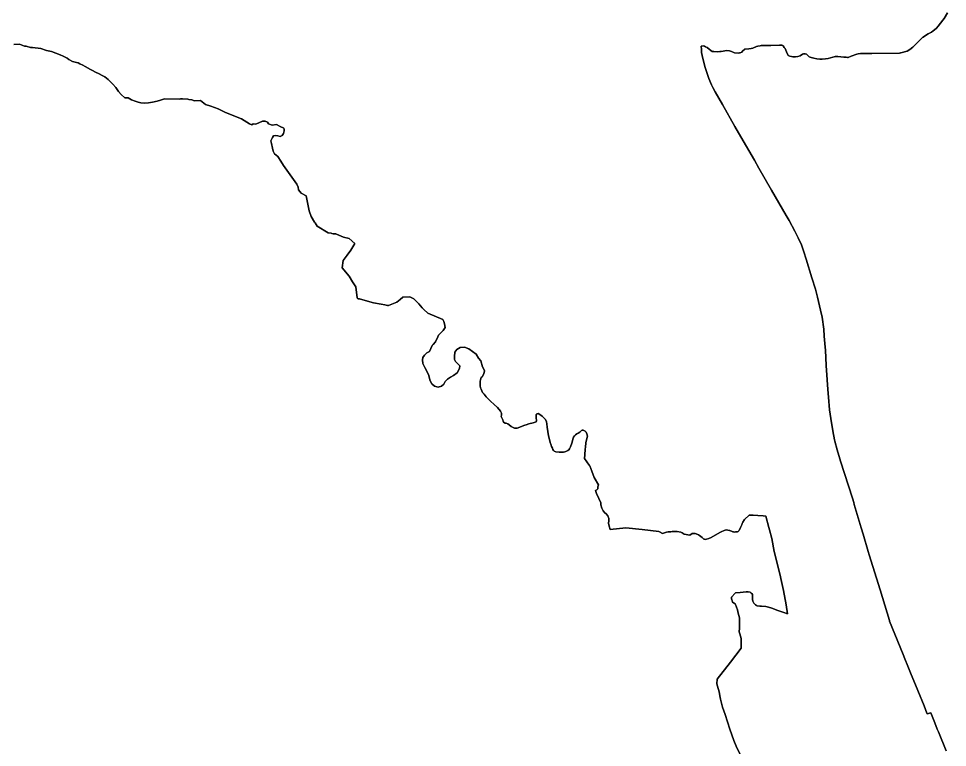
# Model space of a CAD drawing. Header units: inches. Extents: x 130170 to 284068, y 377793 to 804530.
# Drawn here: x 173906 to 177824, y 620824 to 623898 of the extents above; entities that cross this region are included whole.
import ezdxf

# ---------------------------------------------------------------- set-up
doc = ezdxf.new("R2010")
doc.units = ezdxf.units.IN
doc.header["$MEASUREMENT"] = 0
doc.layers.add('muni_il', color=7, linetype='Continuous')

msp = doc.modelspace()

# ---------------------------------------------------------------- linework, layer by layer
at = {"layer": 'muni_il'}
for points in [[(177817.8, 620810.5), (177785.8, 620889.8), (177781, 620901.6), (177770.5, 620928.2), (177753.7, 620969.7), (177738.5, 620966.3), (177737.3, 620969.2), (177725, 620999.9), (177698.5, 621064.4), (177667.7, 621139.2), (177656.3, 621167.2), (177644.1, 621198.6), (177637, 621216.7), (177602.4, 621301.8), (177579.8, 621357.4), (177578.9, 621360.3), (177549.5, 621456.9), (177540, 621489.5), (177494.2, 621636.2), (177489.9, 621650.1), (177468.2, 621723.4), (177460.3, 621749.9), (177430.5, 621849.2), (177428.4, 621856.8), (177422.9, 621875.4), (177372.5, 622032.2), (177369.2, 622042.2), (177358.6, 622078.9), (177348.9, 622116.3), (177347.7, 622122.1), (177340.3, 622159.4), (177331.6, 622211.2), (177326.7, 622248.4), (177322.1, 622301.3), (177319.4, 622333.7), (177316, 622374.5), (177312.9, 622434.6), (177309.6, 622499.6), (177308.4, 622513), (177304.3, 622559.6), (177301.8, 622588), (177294.8, 622639.3), (177289, 622668.2), (177275.4, 622723.2), (177266.9, 622757.2), (177252.4, 622805.1), (177228.5, 622884.2), (177218.1, 622915.2), (177208.6, 622944), (177194.8, 622973.8), (177180.3, 623001.9), (177156, 623047.2), (177143.7, 623068.4), (177082.2, 623174.4), (177028, 623268.1), (177009.7, 623300.7), (176952.5, 623400.1), (176927.6, 623443.4), (176874.5, 623536.1), (176844.1, 623589.3), (176834.2, 623607.1), (176828.8, 623619), (176817.3, 623645.8), (176810.3, 623666.2), (176802, 623692), (176791.9, 623729.6), (176787.2, 623755.6), (176786.4, 623767.7), (176785.5, 623781.7), (176795.1, 623782.8), (176799.2, 623781.4), (176803.7, 623779.9), (176810.3, 623776), (176819.1, 623769.6), (176825.8, 623763.6), (176832.1, 623759.8), (176838.4, 623758.9), (176853.1, 623758.5), (176863.4, 623759), (176869.9, 623759.3), (176892.9, 623763.1), (176904.5, 623762.5), (176913, 623760.2), (176926.3, 623754.3), (176942.6, 623752.8), (176947.3, 623753.7), (176949.8, 623754.2), (176956.2, 623757.1), (176959.9, 623760.5), (176968.8, 623768.7), (176986.8, 623771.4), (176996.2, 623772.8), (177003.5, 623774), (177018.1, 623780.6), (177023.9, 623781.8), (177034.1, 623783.9), (177038.6, 623784.8), (177053.9, 623784.8), (177078.5, 623784.7), (177115.8, 623785.8), (177125, 623786.1), (177128.9, 623784.8), (177131.6, 623783.4), (177135.8, 623777.1), (177139.1, 623772), (177145.6, 623757.7), (177152.2, 623743.2), (177158.5, 623739.4), (177166.5, 623738.3), (177166.7, 623738.3), (177171.9, 623737.6), (177183.1, 623737.2), (177192.6, 623739), (177203.2, 623741.8), (177212, 623747.6), (177217, 623749.5), (177223.9, 623749.5), (177229.7, 623747.6), (177235.4, 623742), (177240.8, 623737.6), (177249, 623734.6), (177259.8, 623731.8), (177272.3, 623729.2), (177285, 623727.7), (177295.6, 623727.3), (177309, 623728), (177320.2, 623729.9), (177330.8, 623732.5), (177340.5, 623735.3), (177345.9, 623737.2), (177350, 623738.3), (177362.1, 623738.3), (177386.4, 623736.1), (177397, 623735.1), (177401.8, 623734.4), (177405.2, 623734.8), (177417.5, 623740), (177441.5, 623748.4), (177447.3, 623750.2), (177457.7, 623750.8), (177488.3, 623751), (177504, 623751.2), (177504.7, 623751.3), (177621.4, 623753), (177626.2, 623754.2), (177626.5, 623754.3), (177653.2, 623760.9), (177653.3, 623760.9), (177665.4, 623768.2), (177677.8, 623777.9), (177695.4, 623795.7), (177706.9, 623807.4), (177719, 623818.6), (177721.2, 623820.6), (177734.9, 623829.4), (177742.6, 623833.6), (177755.9, 623840.9), (177763.8, 623846.8), (177775.8, 623856.9), (177785.8, 623867.2), (177789.1, 623871.4), (177809.8, 623898.2), (177823.6, 623922.3)], [(177823.6, 623922.3), (177809.8, 623898.2), (177789.1, 623871.4), (177785.8, 623867.2), (177775.8, 623856.9), (177763.8, 623846.8), (177755.9, 623840.9), (177742.6, 623833.6), (177734.9, 623829.4), (177721.2, 623820.6), (177719, 623818.6), (177706.9, 623807.4), (177695.4, 623795.7), (177677.8, 623777.9), (177665.4, 623768.2), (177653.3, 623760.9), (177653.2, 623760.9), (177626.5, 623754.3), (177626.2, 623754.2), (177621.4, 623753), (177504.7, 623751.3), (177504, 623751.2), (177488.3, 623751), (177457.7, 623750.8), (177447.3, 623750.2), (177441.5, 623748.4), (177417.5, 623740), (177405.2, 623734.8), (177401.8, 623734.4), (177397, 623735.1), (177386.4, 623736.1), (177362.1, 623738.3), (177350, 623738.3), (177345.9, 623737.2), (177340.5, 623735.3), (177330.8, 623732.5), (177320.2, 623729.9), (177309, 623728), (177295.6, 623727.3), (177285, 623727.7), (177272.3, 623729.2), (177259.8, 623731.8), (177249, 623734.6), (177240.8, 623737.6), (177235.4, 623742), (177229.7, 623747.6), (177223.9, 623749.5), (177217, 623749.5), (177212, 623747.6), (177203.2, 623741.8), (177192.6, 623739), (177183.1, 623737.2), (177171.9, 623737.6), (177166.7, 623738.3), (177166.5, 623738.3), (177158.5, 623739.4), (177152.2, 623743.2), (177145.6, 623757.7), (177139.1, 623772), (177135.8, 623777.1), (177131.6, 623783.4), (177128.9, 623784.8), (177125, 623786.1), (177115.8, 623785.8), (177078.5, 623784.7), (177053.9, 623784.8), (177038.6, 623784.8), (177034.1, 623783.9), (177023.9, 623781.8), (177018.1, 623780.6), (177003.5, 623774), (176996.2, 623772.8), (176986.8, 623771.4), (176968.8, 623768.7), (176959.9, 623760.5), (176956.2, 623757.1), (176949.8, 623754.2), (176947.3, 623753.7), (176942.6, 623752.8), (176926.3, 623754.3), (176913, 623760.2), (176904.5, 623762.5), (176892.9, 623763.1), (176869.9, 623759.3), (176863.4, 623759), (176853.1, 623758.5), (176838.4, 623758.9), (176832.1, 623759.8), (176825.8, 623763.6), (176819.1, 623769.6), (176810.3, 623776), (176803.7, 623779.9), (176799.2, 623781.4), (176795.1, 623782.8), (176785.5, 623781.7), (176786.4, 623767.7), (176787.2, 623755.6), (176791.9, 623729.6), (176802, 623692), (176810.3, 623666.2), (176817.3, 623645.8), (176828.8, 623619), (176834.2, 623607.1), (176844.1, 623589.3), (176874.5, 623536.1), (176927.6, 623443.4), (176952.5, 623400.1), (177009.7, 623300.7), (177028, 623268.1), (177082.2, 623174.4), (177143.7, 623068.4), (177156, 623047.2), (177180.3, 623001.9), (177194.8, 622973.8), (177208.6, 622944), (177218.1, 622915.2), (177228.5, 622884.2), (177252.4, 622805.1), (177266.9, 622757.2), (177275.4, 622723.2), (177289, 622668.2), (177294.8, 622639.3), (177301.8, 622588), (177304.3, 622559.6), (177308.4, 622513), (177309.6, 622499.6), (177312.9, 622434.6), (177316, 622374.5), (177319.4, 622333.7), (177322.1, 622301.3), (177326.7, 622248.4), (177331.6, 622211.2), (177340.3, 622159.4), (177347.7, 622122.1), (177348.9, 622116.3), (177358.6, 622078.9), (177369.2, 622042.2), (177372.5, 622032.2), (177422.9, 621875.4), (177428.4, 621856.8), (177430.5, 621849.2), (177460.3, 621749.9), (177468.2, 621723.4), (177489.9, 621650.1), (177494.2, 621636.2), (177540, 621489.5), (177549.5, 621456.9), (177578.9, 621360.3), (177579.8, 621357.4), (177602.4, 621301.8), (177637, 621216.7), (177644.1, 621198.6), (177656.3, 621167.2), (177667.7, 621139.2), (177698.5, 621064.4), (177725, 620999.9), (177737.3, 620969.2), (177738.5, 620966.3), (177753.7, 620969.7), (177770.5, 620928.2), (177781, 620901.6), (177785.8, 620889.8), (177817.8, 620810.5)], [(173885.7, 623789), (173909.6, 623790.7), (173931.5, 623782.2), (173938.9, 623781.5), (173956.6, 623776.8), (173965.1, 623776.3), (174000.1, 623772.8), (174024.7, 623764), (174044.8, 623758.9), (174063.2, 623753.1), (174081.2, 623745.4), (174094.6, 623739.4), (174110.8, 623730.9), (174118.9, 623726.2), (174134, 623717.6), (174150.1, 623713.8), (174157.7, 623711.6), (174165.2, 623708.2), (174176.8, 623702.3), (174186.6, 623696.5), (174209, 623683.6), (174218.6, 623678.9), (174230.9, 623672.4), (174246.9, 623664.8), (174259.3, 623658.4), (174269.5, 623652.2), (174276.5, 623647), (174284.2, 623641), (174294.5, 623631.3), (174304.5, 623621.5), (174315.9, 623607.4), (174328.4, 623591.2), (174339.4, 623578.6), (174355.1, 623563.9), (174368.8, 623563.6), (174382.9, 623555), (174397.8, 623549.6), (174411.1, 623545.6), (174422.4, 623543.2), (174438.4, 623542.3), (174454, 623543.5), (174471.3, 623546.4), (174490.8, 623550), (174504.8, 623554), (174522.4, 623560.2), (174584.1, 623558.9), (174589.7, 623559.4), (174597.9, 623559.6), (174619.8, 623558.9), (174624.5, 623557), (174636.5, 623555.6), (174648.8, 623551.9), (174673.4, 623552.5), (174694.8, 623535.9), (174717.8, 623529.5), (174748.1, 623518.3), (174778.6, 623502.9), (174846.3, 623476), (174880.6, 623454.4), (174890.1, 623450.2), (174896.1, 623454.2), (174907.1, 623453.6), (174935.4, 623465.4), (174945.8, 623466.3), (174956.8, 623460.8), (174961, 623453.8), (174976.1, 623449.1), (174994.3, 623451.7), (175010.1, 623443), (175024.8, 623436), (175025.9, 623430.9), (175027.1, 623425.6), (175023.5, 623413.1), (175017.6, 623405.3), (175009.3, 623401.3), (175000, 623403.6), (174990.3, 623405.9), (174981.2, 623404.5), (174976.7, 623397), (174970.6, 623382.2), (174973.1, 623372.1), (174977.8, 623352.2), (174979.9, 623338.6), (174986.2, 623327.8), (175000, 623316.8), (175012.1, 623296.9), (175023.3, 623278.7), (175080.4, 623199.9), (175085.7, 623187.2), (175087.2, 623175.5), (175097.6, 623162.6), (175119.5, 623151.2), (175132.3, 623087.5), (175140.8, 623063.6), (175154.2, 623040.3), (175156.6, 623036.5), (175165.7, 623023.2), (175211.9, 622995), (175224.1, 622993.4), (175228.1, 622992.1), (175233.1, 622991.1), (175238.1, 622990.8), (175243.1, 622991.1), (175243.8, 622991.2), (175247.2, 622989.7), (175277.3, 622976.1), (175301.2, 622970.5), (175324.4, 622949.8), (175308, 622922), (175292.1, 622900.7), (175275.5, 622878.2), (175270.7, 622847.1), (175301.2, 622811.4), (175315.1, 622788.5), (175328.3, 622767.2), (175333.8, 622720.4), (175335.6, 622718.1), (175339.1, 622717.1), (175343.9, 622716.3), (175348.6, 622715), (175403.8, 622698.9), (175435.6, 622694.2), (175451.2, 622690.6), (175462, 622688.8), (175466.5, 622688.6), (175502.2, 622702.6), (175515.5, 622713.8), (175527.5, 622723.1), (175556.3, 622725.4), (175573, 622715.8), (175593.7, 622694.8), (175608.6, 622678.3), (175615.2, 622671.8), (175632.5, 622655.4), (175695.7, 622629.3), (175700.1, 622620.8), (175703.3, 622610.9), (175705.4, 622595.8), (175696.9, 622582.2), (175681.6, 622567.2), (175677.2, 622562.5), (175674, 622556.2), (175664.6, 622534.7), (175655.3, 622523.2), (175650.2, 622519.1), (175650.2, 622519.1), (175650.2, 622519.1), (175638.7, 622493.8), (175627.8, 622489.3), (175618.8, 622478.7), (175611.6, 622469.4), (175609.9, 622459.5), (175611.6, 622443.6), (175619.5, 622427.1), (175635, 622397), (175642.3, 622370.5), (175649.6, 622357.6), (175660.8, 622348.4), (175675.4, 622344.4), (175690.3, 622347.7), (175700.5, 622357), (175705.8, 622368.2), (175714.8, 622378.1), (175728.3, 622386.1), (175740.9, 622393.4), (175755.8, 622404.6), (175766.3, 622422.5), (175766.7, 622434), (175759.1, 622442.6), (175748.5, 622451.6), (175744.2, 622460.5), (175744.8, 622472.7), (175746.8, 622491.3), (175754.8, 622502.5), (175769.3, 622511.8), (175786.5, 622512.8), (175805.4, 622505.5), (175836.5, 622483.6), (175846.7, 622466.8), (175856.2, 622454.5), (175862.2, 622429.5), (175870.1, 622416.8), (175870.8, 622412.9), (175868.2, 622400.2), (175861.1, 622388.1), (175857.5, 622384.8), (175854.8, 622374.6), (175853.6, 622369.2), (175852.9, 622362.7), (175853, 622356.7), (175853, 622349.8), (175854.3, 622341.7), (175856.8, 622335.1), (175859.7, 622327.8), (175863.3, 622321.7), (175869.6, 622314.4), (175877.8, 622303.6), (175885.4, 622296.2), (175896.8, 622285.4), (175912, 622270.9), (175925.8, 622257.8), (175938.9, 622242.8), (175943.1, 622234.5), (175943.3, 622225.1), (175942, 622220), (175948.3, 622205.9), (175950.6, 622200.1), (175951.8, 622195.6), (175958, 622192.6), (175963.2, 622191.6), (175970.1, 622189.1), (175975.6, 622185.7), (175983.6, 622178.5), (175991.6, 622173.4), (175998.2, 622171.3), (176005.2, 622171.2), (176009.6, 622171.5), (176040.8, 622183.2), (176046.7, 622185.1), (176058.2, 622188.6), (176076.3, 622193.7), (176085.1, 622195.6), (176089.4, 622198.1), (176091.3, 622201.9), (176091.2, 622206.2), (176089.7, 622212.4), (176088.8, 622220.7), (176088.8, 622225.6), (176089.3, 622229.1), (176091.8, 622231.3), (176094.9, 622231.8), (176097, 622232.2), (176109.1, 622225.7), (176115.1, 622221), (176124.3, 622211.9), (176128.6, 622206.9), (176133.2, 622197.8), (176134.5, 622189.9), (176136.2, 622174.5), (176138.5, 622157.2), (176140.1, 622147.6), (176141.5, 622140.4), (176148.8, 622110.5), (176152, 622099.3), (176154.2, 622093.9), (176157.5, 622086.5), (176159.4, 622081), (176162.6, 622076.3), (176165.3, 622073.5), (176172.6, 622071.7), (176186.5, 622069.5), (176190.7, 622069.2), (176205, 622069.2), (176210.6, 622070.6), (176214.7, 622072.2), (176222.7, 622076.4), (176227.1, 622080.2), (176229.4, 622083.9), (176233.6, 622092.1), (176235.6, 622097), (176238.2, 622103.8), (176239.4, 622107.2), (176242, 622117.2), (176243.6, 622124.8), (176244.7, 622128.6), (176246.6, 622132.9), (176250.2, 622138.1), (176252, 622140.3), (176255.1, 622143.4), (176260.6, 622147.5), (176266, 622150.5), (176273.6, 622154.1), (176280.7, 622161.3), (176283.7, 622162.8), (176288.1, 622163), (176290.6, 622161.8), (176293.4, 622160.1), (176295.6, 622158.6), (176299.5, 622154), (176302.4, 622147.6), (176305.8, 622137.9), (176303.2, 622127.2), (176299.2, 622108.5), (176296.8, 622091.3), (176296.1, 622082.9), (176294.3, 622058.4), (176293.5, 622042.8), (176313.4, 622014.3), (176315, 622011.4), (176323.5, 621989.2), (176333.2, 621963.3), (176352.5, 621931.7), (176349.9, 621922.9), (176349.9, 621915), (176345.1, 621910.2), (176339.3, 621907.8), (176343.2, 621895.9), (176353.6, 621873.7), (176361.5, 621856.5), (176362.3, 621848), (176366, 621832.9), (176371.3, 621822.1), (176378.4, 621814.2), (176384.3, 621809.1), (176391.9, 621801.2), (176395.1, 621789.6), (176395.1, 621780), (176394, 621770.8), (176396.4, 621757.3), (176401.1, 621743), (176467, 621751.1), (176535.6, 621744.1), (176606.3, 621735.6), (176606.3, 621735.6), (176609.8, 621733.5), (176621.7, 621727.4), (176638.7, 621731.8), (176646.1, 621733.1), (176657.2, 621734), (176663, 621734.5), (176668.3, 621734.7), (176673.7, 621734.8), (176684.3, 621734.7), (176699.4, 621733), (176704.3, 621730.1), (176713.6, 621724.4), (176737.2, 621719.9), (176747.7, 621726.7), (176752.6, 621727.3), (176760.3, 621726.9), (176764.6, 621725.2), (176773.2, 621721.1), (176778.6, 621718.1), (176783.9, 621713.8), (176789.1, 621709.4), (176796.5, 621702.6), (176799.7, 621702.2), (176805.3, 621702), (176807.3, 621702.2), (176818.1, 621705.9), (176827.2, 621710.5), (176864.5, 621730.7), (176869.6, 621733.3), (176882.2, 621739.7), (176885.9, 621741.1), (176893.4, 621741.8), (176897.5, 621741.3), (176904.5, 621740), (176906, 621739.6), (176908.7, 621738.3), (176912.7, 621736.7), (176918.9, 621733.9), (176920.8, 621733.4), (176923.8, 621732.9), (176929.6, 621733.3), (176938, 621734.3), (176941.8, 621735.7), (176944.2, 621737.4), (176946, 621740.3), (176947.1, 621742.5), (176951, 621751.8), (176952.7, 621755.4), (176955.9, 621762.7), (176958.7, 621768.3), (176961.5, 621774), (176967.7, 621785.2), (176986.9, 621803.7), (176998, 621804), (177004.9, 621803.8), (177023.8, 621802.9), (177047.2, 621801.1), (177058.1, 621800.4), (177070.6, 621752.7), (177073.5, 621741.9), (177082.6, 621705.9), (177093.6, 621650.3), (177116.6, 621556.9), (177124, 621524.9), (177132.7, 621486.4), (177142.9, 621426), (177149.5, 621388.1), (177133.6, 621393.8), (177108, 621402.5), (177083.1, 621411.3), (177068.9, 621416.1), (177057.2, 621418.9), (177039.4, 621420), (177033.2, 621420.7), (177021.7, 621421.9), (177018.7, 621423.7), (177014.8, 621426.1), (177011.8, 621428.4), (177007.6, 621433.4), (177003, 621441.3), (177001.8, 621448.8), (177001.9, 621464.3), (177001.6, 621470.9), (176996.5, 621475.6), (176991.9, 621478.7), (176983.3, 621480.7), (176974.9, 621480.4), (176962.6, 621479.4), (176949.3, 621477.8), (176929.8, 621477.1), (176927.8, 621474.8), (176913.5, 621457.5), (176913.4, 621455.5), (176913.4, 621450), (176914, 621448.3), (176917.2, 621437.4), (176923.8, 621432.5), (176928.5, 621430.2), (176929.7, 621427.7), (176937.7, 621404.3), (176941.2, 621390.8), (176946.7, 621370.6), (176947, 621341.1), (176946.4, 621327.9), (176945.8, 621311.3), (176947.9, 621303.6), (176953.4, 621283.2), (176954, 621242.8), (176908.5, 621184.2), (176852.5, 621111.7), (176850.7, 621092.8), (176853.8, 621083.4), (176861.4, 621059), (176864.8, 621035.4), (176866.1, 621028.2), (176870.5, 621011.5), (176875.7, 620993.9), (176885.7, 620963.1), (176906.3, 620901.7), (176914.7, 620877.4), (176922.9, 620853.3), (176932.2, 620830.2), (176947.5, 620796.8)], [(176947.5, 620796.8), (176932.2, 620830.2), (176922.9, 620853.3), (176914.7, 620877.4), (176906.3, 620901.7), (176885.7, 620963.1), (176875.7, 620993.9), (176870.5, 621011.5), (176866.1, 621028.2), (176864.8, 621035.4), (176861.4, 621059), (176853.8, 621083.4), (176850.7, 621092.8), (176852.5, 621111.7), (176908.5, 621184.2), (176954, 621242.8), (176953.4, 621283.2), (176947.9, 621303.6), (176945.8, 621311.3), (176946.4, 621327.9), (176947, 621341.1), (176946.7, 621370.6), (176941.2, 621390.8), (176937.7, 621404.3), (176929.7, 621427.7), (176928.5, 621430.2), (176923.8, 621432.5), (176917.2, 621437.4), (176914, 621448.3), (176913.4, 621450), (176913.4, 621455.5), (176913.5, 621457.5), (176927.8, 621474.8), (176929.8, 621477.1), (176949.3, 621477.8), (176962.6, 621479.4), (176974.9, 621480.4), (176983.3, 621480.7), (176991.9, 621478.7), (176996.5, 621475.6), (177001.6, 621470.9), (177001.9, 621464.3), (177001.8, 621448.8), (177003, 621441.3), (177007.6, 621433.4), (177011.8, 621428.4), (177014.8, 621426.1), (177018.7, 621423.7), (177021.7, 621421.9), (177033.2, 621420.7), (177039.4, 621420), (177057.2, 621418.9), (177068.9, 621416.1), (177083.1, 621411.3), (177108, 621402.5), (177133.6, 621393.8), (177149.5, 621388.1), (177142.9, 621426), (177132.7, 621486.4), (177124, 621524.9), (177116.6, 621556.9), (177093.6, 621650.3), (177082.6, 621705.9), (177073.5, 621741.9), (177070.6, 621752.7), (177058.1, 621800.4), (177047.2, 621801.1), (177023.8, 621802.9), (177004.9, 621803.8), (176998, 621804), (176986.9, 621803.7), (176967.7, 621785.2), (176961.5, 621774), (176958.7, 621768.3), (176955.9, 621762.7), (176952.7, 621755.4), (176951, 621751.8), (176947.1, 621742.5), (176946, 621740.3), (176944.2, 621737.4), (176941.8, 621735.7), (176938, 621734.3), (176929.6, 621733.3), (176923.8, 621732.9), (176920.8, 621733.4), (176918.9, 621733.9), (176912.7, 621736.7), (176908.7, 621738.3), (176906, 621739.6), (176904.5, 621740), (176897.5, 621741.3), (176893.4, 621741.8), (176885.9, 621741.1), (176882.2, 621739.7), (176869.6, 621733.3), (176864.5, 621730.7), (176827.2, 621710.5), (176818.1, 621705.9), (176807.3, 621702.2), (176805.3, 621702), (176799.7, 621702.2), (176796.5, 621702.6), (176789.1, 621709.4), (176783.9, 621713.8), (176778.6, 621718.1), (176773.2, 621721.1), (176764.6, 621725.2), (176760.3, 621726.9), (176752.6, 621727.3), (176747.7, 621726.7), (176737.2, 621719.9), (176713.6, 621724.4), (176704.3, 621730.1), (176699.4, 621733), (176684.3, 621734.7), (176673.7, 621734.8), (176668.3, 621734.7), (176663, 621734.5), (176657.2, 621734), (176646.1, 621733.1), (176638.7, 621731.8), (176621.7, 621727.4), (176609.8, 621733.5), (176606.3, 621735.6), (176606.3, 621735.6), (176535.6, 621744.1), (176467, 621751.1), (176401.1, 621743), (176396.4, 621757.3), (176394, 621770.8), (176395.1, 621780), (176395.1, 621789.6), (176391.9, 621801.2), (176384.3, 621809.1), (176378.4, 621814.2), (176371.3, 621822.1), (176366, 621832.9), (176362.3, 621848), (176361.5, 621856.5), (176353.6, 621873.7), (176343.2, 621895.9), (176339.3, 621907.8), (176345.1, 621910.2), (176349.9, 621915), (176349.9, 621922.9), (176352.5, 621931.7), (176333.2, 621963.3), (176323.5, 621989.2), (176315, 622011.4), (176313.4, 622014.3), (176293.5, 622042.8), (176294.3, 622058.4), (176296.1, 622082.9), (176296.8, 622091.3), (176299.2, 622108.5), (176303.2, 622127.2), (176305.8, 622137.9), (176302.4, 622147.6), (176299.5, 622154), (176295.6, 622158.6), (176293.4, 622160.1), (176290.6, 622161.8), (176288.1, 622163), (176283.7, 622162.8), (176280.7, 622161.3), (176273.6, 622154.1), (176266, 622150.5), (176260.6, 622147.5), (176255.1, 622143.4), (176252, 622140.3), (176250.2, 622138.1), (176246.6, 622132.9), (176244.7, 622128.6), (176243.6, 622124.8), (176242, 622117.2), (176239.4, 622107.2), (176238.2, 622103.8), (176235.6, 622097), (176233.6, 622092.1), (176229.4, 622083.9), (176227.1, 622080.2), (176222.7, 622076.4), (176214.7, 622072.2), (176210.6, 622070.6), (176205, 622069.2), (176190.7, 622069.2), (176186.5, 622069.5), (176172.6, 622071.7), (176165.3, 622073.5), (176162.6, 622076.3), (176159.4, 622081), (176157.5, 622086.5), (176154.2, 622093.9), (176152, 622099.3), (176148.8, 622110.5), (176141.5, 622140.4), (176140.1, 622147.6), (176138.5, 622157.2), (176136.2, 622174.5), (176134.5, 622189.9), (176133.2, 622197.8), (176128.6, 622206.9), (176124.3, 622211.9), (176115.1, 622221), (176109.1, 622225.7), (176097, 622232.2), (176094.9, 622231.8), (176091.8, 622231.3), (176089.3, 622229.1), (176088.8, 622225.6), (176088.8, 622220.7), (176089.7, 622212.4), (176091.2, 622206.2), (176091.3, 622201.9), (176089.4, 622198.1), (176085.1, 622195.6), (176076.3, 622193.7), (176058.2, 622188.6), (176046.7, 622185.1), (176040.8, 622183.2), (176009.6, 622171.5), (176005.2, 622171.2), (175998.2, 622171.3), (175991.6, 622173.4), (175983.6, 622178.5), (175975.6, 622185.7), (175970.1, 622189.1), (175963.2, 622191.6), (175958, 622192.6), (175951.8, 622195.6), (175950.6, 622200.1), (175948.3, 622205.9), (175942, 622220), (175943.3, 622225.1), (175943.1, 622234.5), (175938.9, 622242.8), (175925.8, 622257.8), (175912, 622270.9), (175896.8, 622285.4), (175885.4, 622296.2), (175877.8, 622303.6), (175869.6, 622314.4), (175863.3, 622321.7), (175859.7, 622327.8), (175856.8, 622335.1), (175854.3, 622341.7), (175853, 622349.8), (175853, 622356.7), (175852.9, 622362.7), (175853.6, 622369.2), (175854.8, 622374.6), (175857.5, 622384.8), (175861.1, 622388.1), (175868.2, 622400.2), (175870.8, 622412.9), (175870.1, 622416.8), (175862.2, 622429.5), (175856.2, 622454.5), (175846.7, 622466.8), (175836.5, 622483.6), (175805.4, 622505.5), (175786.5, 622512.8), (175769.3, 622511.8), (175754.8, 622502.5), (175746.8, 622491.3), (175744.8, 622472.7), (175744.2, 622460.5), (175748.5, 622451.6), (175759.1, 622442.6), (175766.7, 622434), (175766.3, 622422.5), (175755.8, 622404.6), (175740.9, 622393.4), (175728.3, 622386.1), (175714.8, 622378.1), (175705.8, 622368.2), (175700.5, 622357), (175690.3, 622347.7), (175675.4, 622344.4), (175660.8, 622348.4), (175649.6, 622357.6), (175642.3, 622370.5), (175635, 622397), (175619.5, 622427.1), (175611.6, 622443.6), (175609.9, 622459.5), (175611.6, 622469.4), (175618.8, 622478.7), (175627.8, 622489.3), (175638.7, 622493.8), (175650.2, 622519.1), (175650.2, 622519.1), (175650.2, 622519.1), (175655.3, 622523.2), (175664.6, 622534.7), (175674, 622556.2), (175677.2, 622562.5), (175681.6, 622567.2), (175696.9, 622582.2), (175705.4, 622595.8), (175703.3, 622610.9), (175700.1, 622620.8), (175695.7, 622629.3), (175632.5, 622655.4), (175615.2, 622671.8), (175608.6, 622678.3), (175593.7, 622694.8), (175573, 622715.8), (175556.3, 622725.4), (175527.5, 622723.1), (175515.5, 622713.8), (175502.2, 622702.6), (175466.5, 622688.6), (175462, 622688.8), (175451.2, 622690.6), (175435.6, 622694.2), (175403.8, 622698.9), (175348.6, 622715), (175343.9, 622716.3), (175339.1, 622717.1), (175335.6, 622718.1), (175333.8, 622720.4), (175328.3, 622767.2), (175315.1, 622788.5), (175301.2, 622811.4), (175270.7, 622847.1), (175275.5, 622878.2), (175292.1, 622900.7), (175308, 622922), (175324.4, 622949.8), (175301.2, 622970.5), (175277.3, 622976.1), (175247.2, 622989.7), (175243.8, 622991.2), (175243.1, 622991.1), (175238.1, 622990.8), (175233.1, 622991.1), (175228.1, 622992.1), (175224.1, 622993.4), (175211.9, 622995), (175165.7, 623023.2), (175156.6, 623036.5), (175154.2, 623040.3), (175140.8, 623063.6), (175132.3, 623087.5), (175119.5, 623151.2), (175097.6, 623162.6), (175087.2, 623175.5), (175085.7, 623187.2), (175080.4, 623199.9), (175023.3, 623278.7), (175012.1, 623296.9), (175000, 623316.8), (174986.2, 623327.8), (174979.9, 623338.6), (174977.8, 623352.2), (174973.1, 623372.1), (174970.6, 623382.2), (174976.7, 623397), (174981.2, 623404.5), (174990.3, 623405.9), (175000, 623403.6), (175009.3, 623401.3), (175017.6, 623405.3), (175023.5, 623413.1), (175027.1, 623425.6), (175025.9, 623430.9), (175024.8, 623436), (175010.1, 623443), (174994.3, 623451.7), (174976.1, 623449.1), (174961, 623453.8), (174956.8, 623460.8), (174945.8, 623466.3), (174935.4, 623465.4), (174907.1, 623453.6), (174896.1, 623454.2), (174890.1, 623450.2), (174880.6, 623454.4), (174846.3, 623476), (174778.6, 623502.9), (174748.1, 623518.3), (174717.8, 623529.5), (174694.8, 623535.9), (174673.4, 623552.5), (174648.8, 623551.9), (174636.5, 623555.6), (174624.5, 623557), (174619.8, 623558.9), (174597.9, 623559.6), (174589.7, 623559.4), (174584.1, 623558.9), (174522.4, 623560.2), (174504.8, 623554), (174490.8, 623550), (174471.3, 623546.4), (174454, 623543.5), (174438.4, 623542.3), (174422.4, 623543.2), (174411.1, 623545.6), (174397.8, 623549.6), (174382.9, 623555), (174368.8, 623563.6), (174355.1, 623563.9), (174339.4, 623578.6), (174328.4, 623591.2), (174315.9, 623607.4), (174304.5, 623621.5), (174294.5, 623631.3), (174284.2, 623641), (174276.5, 623647), (174269.5, 623652.2), (174259.3, 623658.4), (174246.9, 623664.8), (174230.9, 623672.4), (174218.6, 623678.9), (174209, 623683.6), (174186.6, 623696.5), (174176.8, 623702.3), (174165.2, 623708.2), (174157.7, 623711.6), (174150.1, 623713.8), (174134, 623717.6), (174118.9, 623726.2), (174110.8, 623730.9), (174094.6, 623739.4), (174081.2, 623745.4), (174063.2, 623753.1), (174044.8, 623758.9), (174024.7, 623764), (174000.1, 623772.8), (173965.1, 623776.3), (173956.6, 623776.8), (173938.9, 623781.5), (173931.5, 623782.2), (173909.6, 623790.7), (173885.7, 623789)]]:
    msp.add_lwpolyline(points, dxfattribs=at)

doc.saveas('drawing.dxf')
